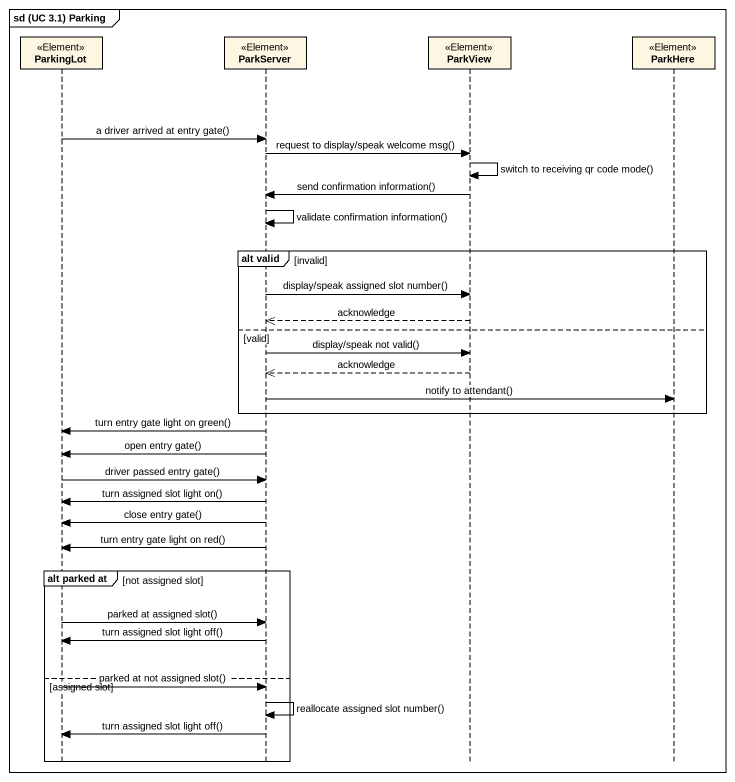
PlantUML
@startuml
mainframe sd (UC 3.1) Parking
hide footbox
participant ParkingLot <<Element>>
participant ParkServer <<Element>>
participant ParkView <<Element>>
participant ParkHere <<Element>>

ParkingLot -> ParkServer : a driver arrived at entry gate()
ParkServer -> ParkView : request to display/speak welcome msg()
ParkView -> ParkView : switch to receiving qr code mode()
ParkView -> ParkServer : send confirmation information()
ParkServer -> ParkServer : validate confirmation information()
group alt valid [invalid]
  ParkServer -> ParkView : display/speak assigned slot number()
  ParkView -->> ParkServer : acknowledge
else valid
  ParkServer -> ParkView : display/speak not valid()
  ParkView -->> ParkServer : acknowledge
  ParkServer -> ParkHere : notify to attendant()
end
ParkServer -> ParkingLot : turn entry gate light on green()
ParkServer -> ParkingLot : open entry gate()
ParkingLot -> ParkServer : driver passed entry gate()
ParkServer -> ParkingLot : turn assigned slot light on()
ParkServer -> ParkingLot : close entry gate()
ParkServer -> ParkingLot : turn entry gate light on red()
group alt parked at [not assigned slot]
  ParkingLot -> ParkServer : parked at assigned slot()
  ParkServer -> ParkingLot : turn assigned slot light off()
else assigned slot
  ParkingLot -> ParkServer : parked at not assigned slot()
  ParkServer -> ParkServer : reallocate assigned slot number()
  ParkServer -> ParkingLot : turn assigned slot light off()
end
@enduml
